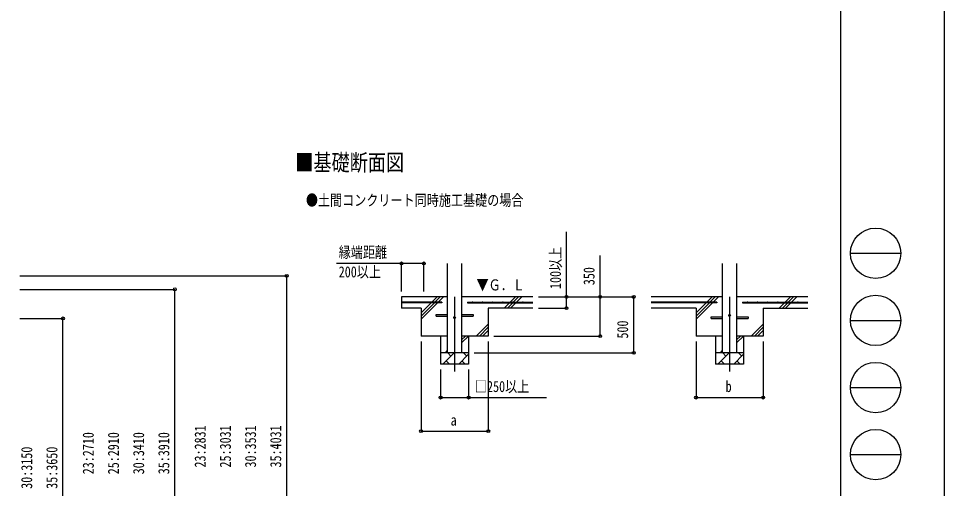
# Model space of a CAD drawing. Units: millimetres, scale not verified. Extents: x -12615 to 12615, y -8910 to 8910.
# Drawn here: x 4341 to 12615, y -4053 to 149 of the extents above; entities that cross this region are included whole.
import ezdxf
from ezdxf.enums import TextEntityAlignment as Align

# ---------------------------------------------------------------- set-up
doc = ezdxf.new("R2010")
doc.units = ezdxf.units.MM
doc.header["$LTSCALE"] = 40
for name, color, linetype in [('0-2_USER1', 3, 'Continuous'), ('0-3_YKK_12', 2, 'Continuous'), ('0-4_YKK_13', 4, 'Continuous'), ('0-5_YKK_A1', 4, 'Continuous'), ('0-6_YKK_D', 6, 'Continuous'), ('0-7_YKK_ZWAK', 7, 'Continuous')]:
    doc.layers.add(name, color=color, linetype=linetype)
doc.styles.add('ＭＳ ゴシック', font='')
doc.styles.get('ＭＳ ゴシック').set_extended_font_data('MS Gothic')

msp = doc.modelspace()

# ---------------------------------------------------------------- linework, layer by layer
at = {"layer": '0-3_YKK_12'}
for p, q in [((8237.75, -2340.08), (8237.75, -3006.03)), ((10695.14, -2340.08), (10695.14, -3006.03))]:
    msp.add_line(p, q, dxfattribs=at)
at = {"layer": '0-4_YKK_13'}
for p, q in [((8072.75, -2497.08), (8175.25, -2497.08)), ((8072.75, -2513.08), (8072.75, -2497.08)), ((8072.75, -2513.08), (8175.25, -2513.08)), ((8300.25, -2497.08), (8402.75, -2497.08)), ((8300.25, -2513.08), (8402.75, -2513.08)), ((8402.75, -2497.08), (8402.75, -2513.08)), ((10530.14, -2517.08), (10632.64, -2517.08)), ((10530.14, -2533.08), (10530.14, -2517.08)), ((10530.14, -2533.08), (10632.64, -2533.08)), ((10757.64, -2517.08), (10860.14, -2517.08)), ((10757.64, -2533.08), (10860.14, -2533.08)), ((10860.14, -2517.08), (10860.14, -2533.08))]:
    msp.add_line(p, q, dxfattribs=at)
for centre in [(8237.75, -2525.08), (10695.14, -2505.08)]:
    msp.add_circle(centre, 8, dxfattribs=at)
at = {"layer": '0-5_YKK_A1'}
for p, q in [((8175.25, -2840.08), (8175.25, -2040.08)), ((8300.25, -2040.08), (8300.25, -2840.08)), ((10632.64, -2840.08), (10632.64, -2040.08)), ((10757.64, -2040.08), (10757.64, -2840.08)), ((8175.25, -2340.08), (7762.75, -2340.08)), ((7762.75, -2340.08), (7762.75, -2440.08)), ((8122.75, -2387.58), (7762.75, -2387.58)), ((8122.75, -2392.58), (7762.75, -2392.58)), ((7937.75, -2540.08), (8085.25, -2392.58)), ((7937.75, -2483.52), (8028.69, -2392.58)), ((7937.75, -2511.8), (8056.97, -2392.58)), ((8033.69, -2387.58), (8081.19, -2340.08)), ((8061.97, -2387.58), (8109.47, -2340.08)), ((8090.25, -2387.58), (8137.75, -2340.08)), ((8122.75, -2387.58), (8122.75, -2392.58)), ((8937.75, -2340.08), (8300.25, -2340.08)), ((8352.75, -2387.58), (8937.75, -2387.58)), ((8352.75, -2387.58), (8352.75, -2392.58)), ((8352.75, -2392.58), (8937.75, -2392.58)), ((8681.19, -2440.08), (8728.69, -2392.58)), ((8709.47, -2440.08), (8756.97, -2392.58)), ((8733.69, -2387.58), (8781.19, -2340.08)), ((8737.75, -2440.08), (8785.25, -2392.58)), ((8761.97, -2387.58), (8809.47, -2340.08)), ((8790.25, -2387.58), (8837.75, -2340.08)), ((10632.64, -2340.08), (9995.14, -2340.08)), ((10580.14, -2387.58), (9995.14, -2387.58)), ((10580.14, -2392.58), (9995.14, -2392.58)), ((10395.14, -2540.08), (10542.64, -2392.58)), ((10395.14, -2483.52), (10486.07, -2392.58)), ((10395.14, -2511.8), (10514.36, -2392.58)), ((10491.07, -2387.58), (10538.57, -2340.08)), ((10519.36, -2387.58), (10566.86, -2340.08)), ((10547.64, -2387.58), (10595.14, -2340.08)), ((10580.14, -2387.58), (10580.14, -2392.58)), ((11395.14, -2340.08), (10757.64, -2340.08)), ((10810.14, -2387.58), (11395.14, -2387.58)), ((10810.14, -2387.58), (10810.14, -2392.58)), ((10810.14, -2392.58), (11395.14, -2392.58)), ((11138.57, -2440.08), (11186.07, -2392.58)), ((11166.86, -2440.08), (11214.36, -2392.58)), ((11191.07, -2387.58), (11238.57, -2340.08)), ((11195.14, -2440.08), (11242.64, -2392.58)), ((11219.36, -2387.58), (11266.86, -2340.08)), ((11247.64, -2387.58), (11295.14, -2340.08)), ((7937.75, -2440.08), (7762.75, -2440.08)), ((7937.75, -2440.08), (7937.75, -2690.08)), ((8937.75, -2440.08), (8537.75, -2440.08)), ((8537.75, -2440.08), (8537.75, -2690.08)), ((10395.14, -2440.08), (9995.14, -2440.08)), ((10395.14, -2440.08), (10395.14, -2690.08)), ((10995.14, -2440.08), (10995.14, -2690.08)), ((10995.14, -2440.08), (11395.14, -2440.08)), ((8431.19, -2690.08), (8537.75, -2583.52)), ((8459.47, -2690.08), (8537.75, -2611.8)), ((8487.75, -2690.08), (8537.75, -2640.08)), ((10888.57, -2690.08), (10995.14, -2583.52)), ((10916.86, -2690.08), (10995.14, -2611.8)), ((10945.14, -2690.08), (10995.14, -2640.08)), ((8175.25, -2690.08), (7937.75, -2690.08)), ((8112.75, -2690.08), (8112.75, -2940.08)), ((8300.25, -2751.75), (8361.92, -2690.08)), ((8300.25, -2723.47), (8333.64, -2690.08)), ((8537.75, -2690.08), (8300.25, -2690.08)), ((8362.75, -2690.08), (8362.75, -2940.08)), ((10632.64, -2690.08), (10395.14, -2690.08)), ((10570.14, -2690.08), (10570.14, -2940.08)), ((10757.64, -2751.75), (10819.31, -2690.08)), ((10757.64, -2723.47), (10791.03, -2690.08)), ((10995.14, -2690.08), (10757.64, -2690.08)), ((10820.14, -2690.08), (10820.14, -2940.08)), ((8362.75, -2840.08), (8112.75, -2840.08)), ((8133.49, -2940.08), (8233.49, -2840.08)), ((8155.35, -2840.08), (8175.25, -2820.18)), ((8204.94, -2868.64), (8176.38, -2840.08)), ((8274.91, -2940.08), (8362.75, -2852.24)), ((8346.36, -2868.64), (8317.81, -2840.08)), ((10820.14, -2840.08), (10570.14, -2840.08)), ((10590.88, -2940.08), (10690.88, -2840.08)), ((10612.74, -2840.08), (10632.64, -2820.18)), ((10662.33, -2868.64), (10633.77, -2840.08)), ((10732.3, -2940.08), (10820.14, -2852.24)), ((10803.75, -2868.64), (10775.19, -2840.08)), ((8362.75, -2940.08), (8112.75, -2940.08)), ((8162.04, -2911.53), (8190.6, -2940.08)), ((8303.47, -2911.53), (8332.02, -2940.08)), ((10820.14, -2940.08), (10570.14, -2940.08)), ((10619.43, -2911.53), (10647.99, -2940.08)), ((10760.85, -2911.53), (10789.41, -2940.08))]:
    msp.add_line(p, q, dxfattribs=at)
for centre in [(7807.75, -2385.08), (7897.75, -2385.08), (7987.75, -2385.08), (8077.75, -2385.08), (8397.75, -2385.08), (8487.75, -2385.08), (8577.75, -2385.08), (8667.75, -2385.08), (8757.75, -2385.08), (8847.75, -2385.08), (10085.14, -2385.08), (10175.14, -2385.08), (10265.14, -2385.08), (10355.14, -2385.08), (10445.14, -2385.08), (10535.14, -2385.08), (10855.14, -2385.08), (10945.14, -2385.08), (11035.14, -2385.08), (11125.14, -2385.08), (11215.14, -2385.08), (11305.14, -2385.08)]:
    msp.add_circle(centre, 2.5, dxfattribs=at)
at = {"layer": '0-6_YKK_D'}
for p, q in [((7762.75, -2290.08), (7762.75, -2039.08)), ((7962.75, -2290.08), (7962.75, -2039.08)), ((4351.7, -2151.07), (6738.85, -2151.07)), ((6737.85, -4982.18), (6737.85, -2151.07)), ((4352.7, -2272.18), (5738.85, -2272.18)), ((5737.85, -4982.18), (5737.85, -2272.18)), ((8987.75, -2340.08), (9238.75, -2340.08)), ((8987.75, -2340.08), (9838.75, -2340.08)), ((8987.75, -2340.08), (9538.75, -2340.08)), ((9837.75, -2840.08), (9837.75, -2340.08)), ((8987.75, -2440.08), (9238.75, -2440.08)), ((4351.7, -2532.18), (4738.85, -2532.18)), ((4737.85, -4982.18), (4737.85, -2532.18)), ((8587.75, -2690.08), (9538.75, -2690.08)), ((7937.75, -2740.08), (7937.75, -3541.08)), ((8538.75, -2740.08), (8538.75, -3541.08)), ((10395.14, -2740.08), (10395.14, -3241.08)), ((10995.14, -2740.08), (10995.14, -3241.08)), ((8412.75, -2840.08), (9838.75, -2840.08)), ((8112.75, -2990.08), (8112.75, -3241.08)), ((8362.75, -2990.08), (8362.75, -3241.08)), ((10395.14, -3240.08), (10995.14, -3240.08)), ((7937.75, -3540.08), (8538.75, -3540.08))]:
    msp.add_line(p, q, dxfattribs=at)
for points in [[(9237.75, -2440.08), (9237.75, -2340.08), (9237.75, -1759.48)], [(9537.75, -2690.08), (9537.75, -2340.08), (9537.75, -1970.26)], [(7962.75, -2040.08), (7762.75, -2040.08), (7182.15, -2040.08)], [(8112.75, -3240.08), (8362.75, -3240.08), (9058.55, -3240.08)]]:
    msp.add_lwpolyline(points, dxfattribs=at)
for centre in [(7762.75, -2040.08), (7962.75, -2040.08), (6737.85, -2151.07), (5737.85, -2272.18), (9237.75, -2340.08), (9537.75, -2340.08), (9837.75, -2340.08), (9237.75, -2440.08), (4737.85, -2532.18), (9537.75, -2690.08), (9837.75, -2840.08), (8112.75, -3240.08), (8362.75, -3240.08), (10395.14, -3240.08), (10995.14, -3240.08), (7937.75, -3540.08), (8538.75, -3540.08)]:
    msp.add_circle(centre, 12.75, dxfattribs=at)
at = {"layer": '0-7_YKK_ZWAK'}
for p, q in [((11685.06, 8325), (11685.06, -7575)), ((11775.06, -1950), (12225.06, -1950)), ((11775.06, -2550), (12225.06, -2550)), ((11775.06, -3150), (12225.06, -3150)), ((11775.06, -3750), (12225.06, -3750))]:
    msp.add_line(p, q, dxfattribs=at)
msp.add_lwpolyline([(-12615, -8910), (12615, -8910), (12615, 8910), (-12615, 8910)], close=True, dxfattribs=at)
for centre in [(12000.06, -1950), (12000.06, -2550), (12000.06, -3150), (12000.06, -3750)]:
    msp.add_circle(centre, 225, dxfattribs=at)

# ---------------------------------------------------------------- texts
at = {"layer": '0-2_USER1', "style": 'ＭＳ ゴシック', "width": 0.8}
for s, height, p in [('■基礎断面図', 148.5, (6814.12, -1256.35)), ('●土間コンクリート同時施工基礎の場合', 98.97, (6908.87, -1554.26))]:
    msp.add_text(s, height=height, dxfattribs=at).set_placement(p, align=Align.BOTTOM_LEFT)
at = {"layer": '0-5_YKK_A1', "style": 'ＭＳ ゴシック', "width": 0.8}
msp.add_text('▼Ｇ．Ｌ', height=98.97, dxfattribs=at).set_placement((8433.4, -2311.63), align=Align.BOTTOM_LEFT)
at = {"layer": '0-6_YKK_D', "style": 'ＭＳ ゴシック', "width": 0.8}
for s, p in [('縁端距離', (7202.15, -2020.08)), ('200以上', (7202.15, -2195.08)), ('□250以上', (8419.35, -3220.08)), ('b', (10659.14, -3220.08)), ('a', (8202.25, -3520.08))]:
    msp.add_text(s, height=98.97, dxfattribs=at).set_placement(p, align=Align.BOTTOM_LEFT)
for s, p in [('100以上', (9217.75, -2269.08)), ('350', (9517.75, -2235.06)), ('500', (9817.75, -2712.48)), ('23:2710', (5042.85, -3925.98)), ('25:2910', (5267.85, -3925.98)), ('30:3410', (5492.85, -3925.98)), ('35:3910', (5717.85, -3925.98)), ('23:2831', (6042.85, -3865.43)), ('25:3031', (6267.85, -3865.43)), ('30:3531', (6492.85, -3865.43)), ('35:4031', (6717.85, -3865.43)), ('30:3150', (4492.85, -4055.98)), ('35:3650', (4717.85, -4055.98))]:
    msp.add_text(s, height=98.97, rotation=90, dxfattribs=at).set_placement(p, align=Align.BOTTOM_LEFT)

doc.saveas('drawing.dxf')
